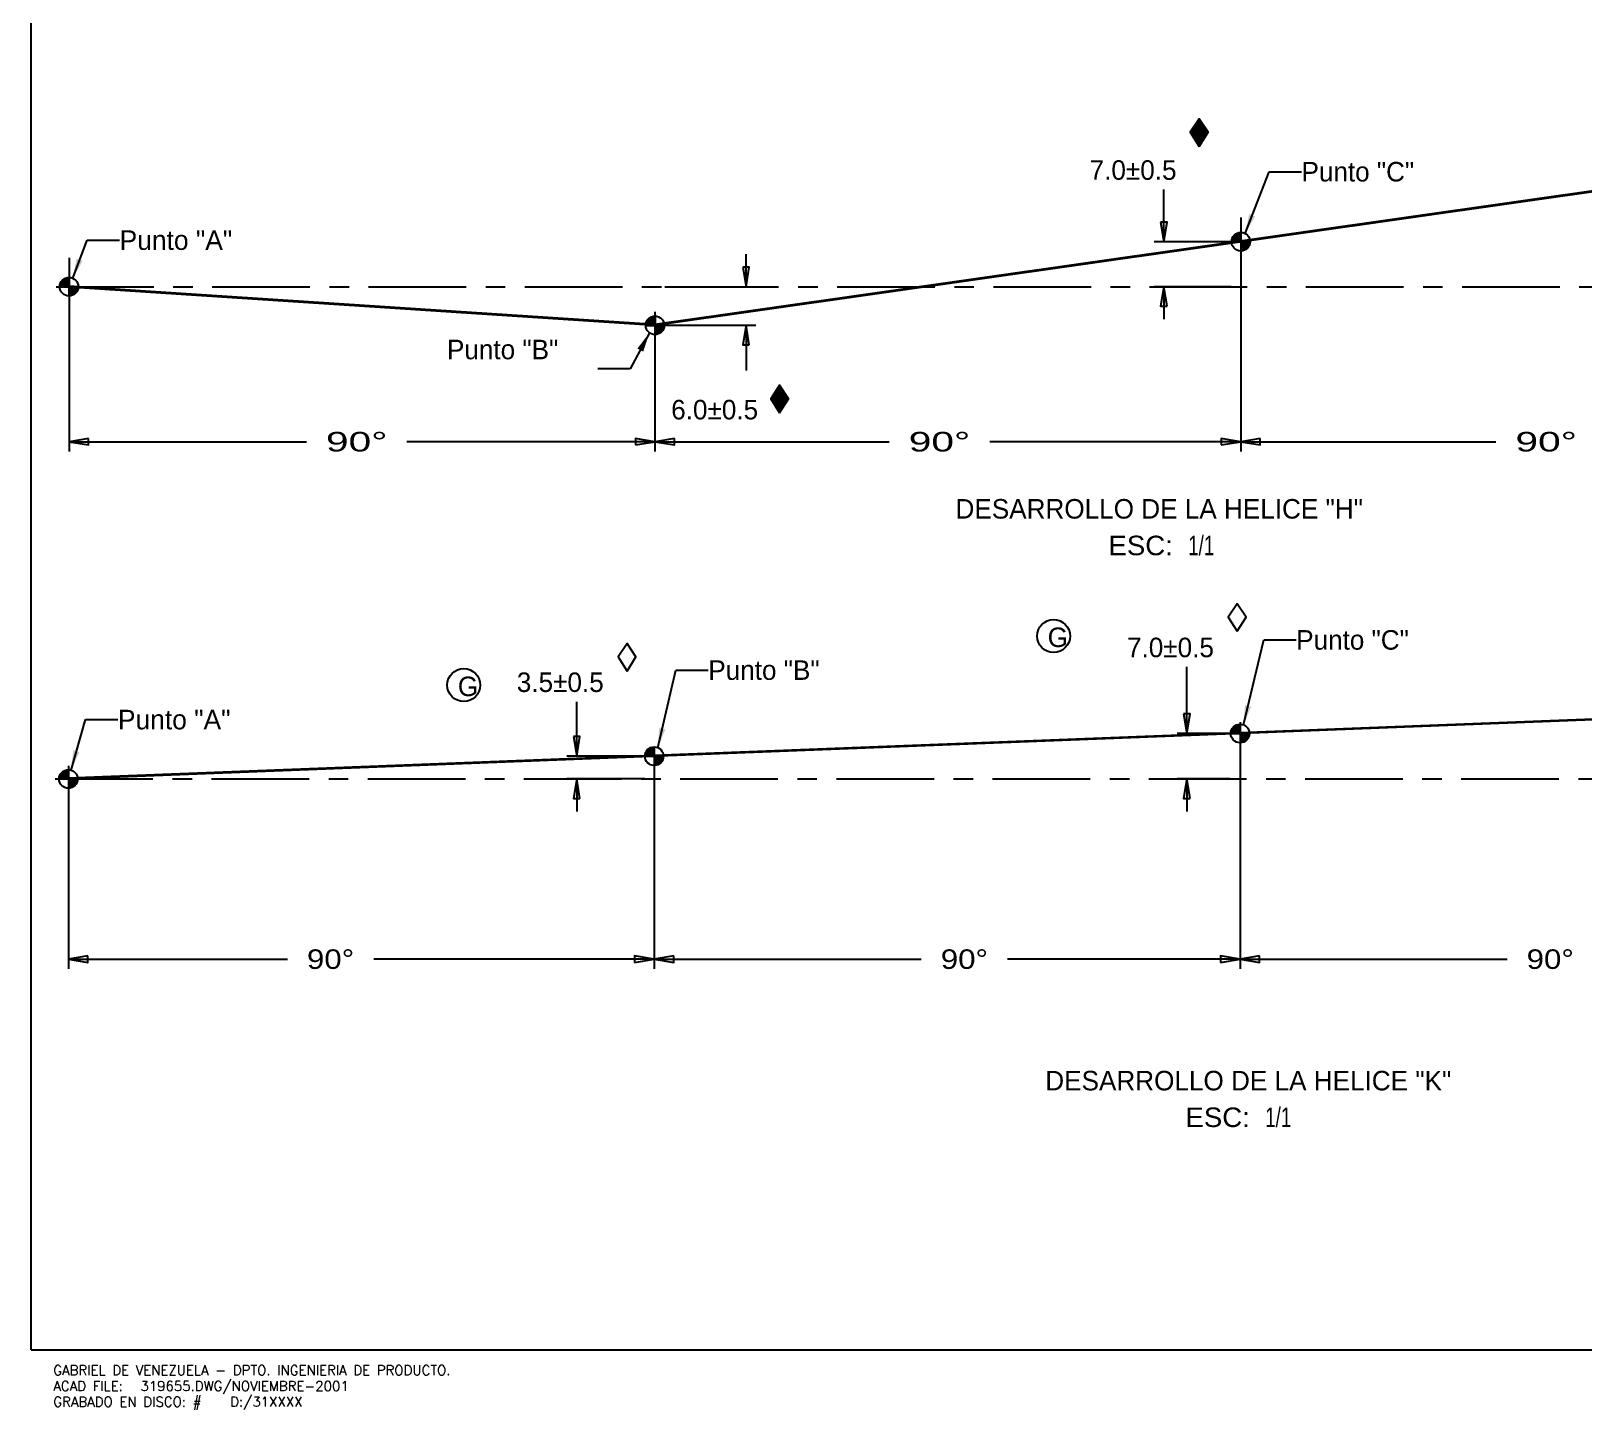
# Model space of a CAD drawing. Extents: x 0 to 594, y -9 to 420.
# Drawn here: x 0 to 238.6, y -9.2 to 202.6 of the extents above; entities that cross this region are included whole.
import ezdxf
from ezdxf.enums import TextEntityAlignment as Align

# ---------------------------------------------------------------- set-up
doc = ezdxf.new("R2010")
doc.units = 0
doc.header["$LTSCALE"] = 40
doc.header["$MEASUREMENT"] = 0
doc.linetypes.add('CENTER', pattern=[0.6, 0.375, -0.075, 0.075, -0.075])
doc.layers.get('0').update_dxf_attribs({"linetype": 'CONTINUOUS'})
doc.layers.add('DEFAULT_1', color=7, linetype='CENTER')
doc.styles.add('ROMANS', font='romans', dxfattribs={"height": 2})
doc.styles.add('TEXTSTYLE_0', font='txt', dxfattribs={"width": 0.8})

msp = doc.modelspace()

# ---------------------------------------------------------------- hatches: boundary and pattern name
h = msp.add_hatch()
h.set_pattern_fill('ANSI31', color=256, style=0)
h.set_pattern_definition([(45, (-284.6369, 110.2796), (-0.088388348, 0.088388348), [])])
h.paths.add_polyline_path([(180.8134, 187.0257), (179.4453, 189.0896), (178.0773, 187.0257), (179.4453, 184.845)])
h = msp.add_hatch()
h.set_pattern_fill('ANSI31', color=256, style=0)
h.set_pattern_definition([(45, (-349.09182, 69.34698), (-0.088388348, 0.088388348), [])])
h.paths.add_polyline_path([(116.3585, 146.0931), (114.9904, 148.157), (113.6224, 146.0931), (114.9904, 143.9124)])

# ---------------------------------------------------------------- linework, layer by layer
at = {"color": 7, "linetype": 'Continuous'}
for p, q in [((0, 0), (0, 420)), ((275.8434, 183.1715), (95.8417, 157.4762)), ((95.8455, 157.3758), (275.8455, 183.0708)), ((184.416, 170.2175), (187.2742, 170.2247)), ((184.5054, 170.7141), (184.5054, 170.2177)), ((184.5947, 170.9087), (184.5947, 170.2179)), ((184.684, 171.0499), (184.684, 170.2181)), ((184.7733, 171.162), (184.7733, 170.2184)), ((184.8626, 171.2546), (184.8626, 170.2186)), ((184.952, 171.3324), (184.952, 170.2188)), ((185.0413, 171.3983), (185.0413, 170.219)), ((185.1306, 171.4544), (185.1306, 170.2193)), ((185.2199, 171.5018), (185.2199, 170.2195)), ((185.3092, 171.5416), (185.3092, 170.2197)), ((185.3985, 171.5743), (185.3985, 170.2199)), ((185.4878, 171.6005), (185.4878, 170.2202)), ((185.5772, 171.6205), (185.5772, 170.2204)), ((185.6665, 171.6346), (185.6665, 170.2206)), ((185.7558, 171.643), (185.7558, 170.2208)), ((185.8451, 171.6458), (185.8451, 168.7877)), ((185.9344, 170.2213), (185.9344, 168.7905)), ((186.0237, 170.2215), (186.0237, 168.7989)), ((186.1131, 170.2217), (186.1131, 168.813)), ((186.2024, 170.222), (186.2024, 168.8331)), ((186.2917, 170.2222), (186.2917, 168.8592)), ((186.381, 170.2224), (186.381, 168.892)), ((186.4703, 170.2226), (186.4703, 168.9317)), ((186.5596, 170.2229), (186.5596, 168.9791)), ((186.6489, 170.2231), (186.6489, 169.0352)), ((186.7383, 170.2233), (186.7383, 169.1012)), ((186.8276, 170.2235), (186.8276, 169.179)), ((186.9169, 170.2238), (186.9169, 169.2715)), ((187.0062, 170.224), (187.0062, 169.3836)), ((187.0955, 170.2242), (187.0955, 169.5249)), ((187.1848, 170.2245), (187.1848, 169.7194)), ((5.292, 164.6265), (5.292, 163.3047)), ((5.3813, 164.6592), (5.3813, 163.3049)), ((5.4707, 164.6854), (5.4707, 163.3051)), ((5.56, 164.7054), (5.56, 163.3053)), ((5.6493, 164.7196), (5.6493, 163.3056)), ((5.7386, 164.728), (5.7386, 163.3058)), ((5.8279, 164.7308), (5.8279, 161.8726)), ((4.3988, 163.3024), (7.257, 163.3096)), ((4.4882, 163.7991), (4.4882, 163.3026)), ((4.5775, 163.9936), (4.5775, 163.3029)), ((4.6668, 164.1348), (4.6668, 163.3031)), ((4.7561, 164.247), (4.7561, 163.3033)), ((4.8454, 164.3395), (4.8454, 163.3035)), ((4.9348, 164.4173), (4.9348, 163.3038)), ((5.0241, 164.4833), (5.0241, 163.304)), ((5.1134, 164.5393), (5.1134, 163.3042)), ((5.2027, 164.5868), (5.2027, 163.3044)), ((5.8521, 163.3996), (5.8455, 163.2998)), ((5.8455, 163.2998), (95.8455, 157.3758)), ((95.8417, 157.4762), (5.8521, 163.3996)), ((5.9172, 163.3062), (5.9172, 161.8754)), ((6.0065, 163.3065), (6.0065, 161.8838)), ((6.0959, 163.3067), (6.0959, 161.898)), ((6.1852, 163.3069), (6.1852, 161.918)), ((6.2745, 163.3071), (6.2745, 161.9442)), ((6.3638, 163.3074), (6.3638, 161.9769)), ((6.4531, 163.3076), (6.4531, 162.0166)), ((6.5424, 163.3078), (6.5424, 162.0641)), ((6.6318, 163.308), (6.6318, 162.1201)), ((6.7211, 163.3083), (6.7211, 162.1861)), ((6.8104, 163.3085), (6.8104, 162.2639)), ((6.8997, 163.3087), (6.8997, 162.3564)), ((6.989, 163.309), (6.989, 162.4686)), ((7.0783, 163.3092), (7.0783, 162.6098)), ((7.1676, 163.3094), (7.1676, 162.8043)), ((94.5144, 157.8583), (94.5144, 157.3618)), ((94.6037, 158.0528), (94.6037, 157.3621)), ((94.693, 158.194), (94.693, 157.3623)), ((94.7823, 158.3062), (94.7823, 157.3625)), ((94.8716, 158.3987), (94.8716, 157.3627)), ((94.9609, 158.4765), (94.9609, 157.363)), ((95.0503, 158.5425), (95.0503, 157.3632)), ((95.1396, 158.5985), (95.1396, 157.3634)), ((95.2289, 158.646), (95.2289, 157.3636)), ((95.3182, 158.6857), (95.3182, 157.3639)), ((95.4075, 158.7184), (95.4075, 157.3641)), ((95.4968, 158.7446), (95.4968, 157.3643)), ((95.5862, 158.7646), (95.5862, 157.3645)), ((95.6755, 158.7788), (95.6755, 157.3648)), ((95.7648, 158.7872), (95.7648, 157.365)), ((95.8541, 158.79), (95.8541, 155.9318)), ((94.425, 157.3616), (97.2832, 157.3688)), ((95.9434, 157.3654), (95.9434, 155.9346)), ((96.0327, 157.3657), (96.0327, 155.943)), ((96.122, 157.3659), (96.122, 155.9572)), ((96.2114, 157.3661), (96.2114, 155.9772)), ((96.3007, 157.3663), (96.3007, 156.0034)), ((96.39, 157.3666), (96.39, 156.0361)), ((96.4793, 157.3668), (96.4793, 156.0758)), ((96.5686, 157.367), (96.5686, 156.1233)), ((96.6579, 157.3672), (96.6579, 156.1793)), ((96.7472, 157.3675), (96.7472, 156.2453)), ((96.8366, 157.3677), (96.8366, 156.3231)), ((96.9259, 157.3679), (96.9259, 156.4156)), ((97.0152, 157.3681), (97.0152, 156.5278)), ((97.1045, 157.3684), (97.1045, 156.669)), ((97.1938, 157.3686), (97.1938, 156.8635)), ((275.7268, 98.2899), (5.7248, 87.7899)), ((5.7287, 87.6899), (275.7287, 98.1899)), ((184.5731, 95.5128), (184.5731, 94.681)), ((184.6625, 95.6249), (184.6625, 94.6813)), ((184.7518, 95.7175), (184.7518, 94.6815)), ((184.8411, 95.7953), (184.8411, 94.6817)), ((184.9304, 95.8612), (184.9304, 94.682)), ((185.0197, 95.9173), (185.0197, 94.6822)), ((185.109, 95.9647), (185.109, 94.6824)), ((185.1983, 96.0045), (185.1983, 94.6826)), ((185.2877, 96.0372), (185.2877, 94.6829)), ((185.377, 96.0634), (185.377, 94.6831)), ((185.4663, 96.0834), (185.4663, 94.6833)), ((185.5556, 96.0975), (185.5556, 94.6835)), ((185.6449, 96.106), (185.6449, 94.6838)), ((185.7342, 96.1087), (185.7342, 93.2506)), ((184.3052, 94.6804), (187.1633, 94.6876)), ((184.3945, 95.1771), (184.3945, 94.6806)), ((184.4838, 95.3716), (184.4838, 94.6808)), ((185.8236, 94.6842), (185.8236, 93.2534)), ((185.9129, 94.6844), (185.9129, 93.2618)), ((186.0022, 94.6847), (186.0022, 93.2759)), ((186.0915, 94.6849), (186.0915, 93.296)), ((186.1808, 94.6851), (186.1808, 93.3222)), ((186.2701, 94.6853), (186.2701, 93.3549)), ((186.3594, 94.6856), (186.3594, 93.3946)), ((186.4488, 94.6858), (186.4488, 93.442)), ((186.5381, 94.686), (186.5381, 93.4981)), ((186.6274, 94.6862), (186.6274, 93.5641)), ((186.7167, 94.6865), (186.7167, 93.6419)), ((186.806, 94.6867), (186.806, 93.7344)), ((186.8953, 94.6869), (186.8953, 93.8465)), ((186.9847, 94.6871), (186.9847, 93.9878)), ((187.074, 94.6874), (187.074, 94.1823)), ((94.3016, 91.1845), (97.1597, 91.1917)), ((94.3909, 91.6811), (94.3909, 91.1847)), ((94.4803, 91.8757), (94.4803, 91.1849)), ((94.5696, 92.0169), (94.5696, 91.1851)), ((94.6589, 92.129), (94.6589, 91.1854)), ((94.7482, 92.2216), (94.7482, 91.1856)), ((94.8375, 92.2993), (94.8375, 91.1858)), ((94.9268, 92.3653), (94.9268, 91.186)), ((95.0161, 92.4214), (95.0161, 91.1863)), ((95.1055, 92.4688), (95.1055, 91.1865)), ((95.1948, 92.5086), (95.1948, 91.1867)), ((95.2841, 92.5413), (95.2841, 91.1869)), ((95.3734, 92.5675), (95.3734, 91.1872)), ((95.4627, 92.5875), (95.4627, 91.1874)), ((95.552, 92.6016), (95.552, 91.1876)), ((95.6414, 92.61), (95.6414, 91.1878)), ((95.7307, 92.6128), (95.7307, 89.7547)), ((95.82, 91.1883), (95.82, 89.7575)), ((95.9093, 91.1885), (95.9093, 89.7659)), ((95.9986, 91.1887), (95.9986, 89.78)), ((96.0879, 91.189), (96.0879, 89.8)), ((96.1772, 91.1892), (96.1772, 89.8262)), ((96.2666, 91.1894), (96.2666, 89.859)), ((96.3559, 91.1896), (96.3559, 89.8987)), ((96.4452, 91.1899), (96.4452, 89.9461)), ((96.5345, 91.1901), (96.5345, 90.0022)), ((96.6238, 91.1903), (96.6238, 90.0682)), ((96.7131, 91.1905), (96.7131, 90.146)), ((96.8025, 91.1908), (96.8025, 90.2385)), ((96.8918, 91.191), (96.8918, 90.3506)), ((96.9811, 91.1912), (96.9811, 90.4918)), ((97.0704, 91.1914), (97.0704, 90.6864)), ((4.4762, 88.3846), (4.4762, 87.6939)), ((4.5655, 88.5259), (4.5655, 87.6941)), ((4.6548, 88.638), (4.6548, 87.6943)), ((4.7442, 88.7305), (4.7442, 87.6945)), ((4.8335, 88.8083), (4.8335, 87.6948)), ((4.9228, 88.8743), (4.9228, 87.695)), ((5.0121, 88.9303), (5.0121, 87.6952)), ((5.1014, 88.9778), (5.1014, 87.6955)), ((5.1907, 89.0175), (5.1907, 87.6957)), ((5.28, 89.0502), (5.28, 87.6959)), ((5.3694, 89.0764), (5.3694, 87.6961)), ((5.4587, 89.0965), (5.4587, 87.6964)), ((5.548, 89.1106), (5.548, 87.6966)), ((5.6373, 89.119), (5.6373, 87.6968)), ((5.7266, 89.1218), (5.7266, 86.2636)), ((4.2975, 87.6934), (7.1557, 87.7006)), ((4.3869, 88.1901), (4.3869, 87.6936)), ((5.7248, 87.7899), (5.7287, 87.6899)), ((5.8159, 87.6973), (5.8159, 86.2664)), ((5.9053, 87.6975), (5.9053, 86.2748)), ((5.9946, 87.6977), (5.9946, 86.289)), ((6.0839, 87.6979), (6.0839, 86.309)), ((6.1732, 87.6982), (6.1732, 86.3352)), ((6.2625, 87.6984), (6.2625, 86.3679)), ((6.3518, 87.6986), (6.3518, 86.4077)), ((6.4411, 87.6988), (6.4411, 86.4551)), ((6.5305, 87.6991), (6.5305, 86.5111)), ((6.6198, 87.6993), (6.6198, 86.5771)), ((6.7091, 87.6995), (6.7091, 86.6549)), ((6.7984, 87.6997), (6.7984, 86.7474)), ((6.8877, 87.7), (6.8877, 86.8596)), ((6.977, 87.7002), (6.977, 87.0008)), ((7.0664, 87.7004), (7.0664, 87.1953)), ((0, 0), (594, 0))]:
    msp.add_line(p, q, dxfattribs=at)
at = {"color": 6, "linetype": 'Continuous'}
for p, q in [((186.5173, 171.4779), (190.1799, 180.9713)), ((190.1799, 180.9713), (195.1799, 180.9713)), ((174.0224, 170.2228), (174.0224, 178.2248)), ((185.8455, 173.943), (185.8455, 137.9985)), ((6.3943, 164.6138), (8.6056, 170.4599)), ((8.6056, 170.4599), (13.6056, 170.4599)), ((184.3455, 170.2228), (172.5224, 170.2228)), ((5.8455, 167.753), (5.8455, 137.9985)), ((109.8433, 163.2998), (109.8433, 168.2998)), ((185.8455, 168.7228), (185.8455, 137.9985)), ((174.0224, 163.2998), (174.0224, 158.2998)), ((95.8455, 159.4522), (95.8455, 137.9985)), ((94.9917, 156.2214), (92.0609, 150.6691)), ((95.8455, 155.8758), (95.8455, 137.9985)), ((97.3455, 157.3758), (111.3433, 157.3758)), ((109.8433, 157.3758), (109.8433, 150.4215)), ((92.0609, 150.6691), (87.0609, 150.6691)), ((5.8455, 139.4985), (42.3023, 139.4985)), ((95.8455, 139.4985), (57.7523, 139.4985)), ((95.8455, 139.4985), (131.8361, 139.4985)), ((185.8455, 139.4985), (147.2861, 139.4985)), ((185.8455, 139.4985), (225.0393, 139.4985)), ((186.273, 96.0033), (189.3635, 109.0522)), ((189.3635, 109.0522), (194.3635, 109.0522)), ((96.3005, 92.4943), (99.0449, 104.4113)), ((99.0449, 104.4113), (104.0449, 104.4113)), ((177.5684, 94.6899), (177.5684, 104.8914)), ((83.8249, 91.1899), (83.8249, 99.5524)), ((6.1365, 89.0618), (8.3425, 96.8126)), ((8.3425, 96.8126), (13.3425, 96.8126)), ((185.7287, 96.4271), (185.7287, 58.5118)), ((185.7287, 93.1899), (185.7287, 58.5118)), ((94.2287, 91.1899), (82.3249, 91.1899)), ((95.7287, 92.5164), (95.7287, 58.5118)), ((5.7287, 89.6899), (5.7287, 58.5118)), ((95.7287, 89.6899), (95.7287, 58.5118)), ((83.8249, 87.6899), (83.8249, 82.6899)), ((177.5684, 87.6899), (177.5684, 82.6899)), ((5.7287, 60.0118), (39.3865, 60.0118)), ((95.7287, 60.0118), (52.6365, 60.0118)), ((95.7287, 60.0118), (136.7606, 60.0118)), ((185.7287, 60.0118), (150.0106, 60.0118)), ((185.7287, 60.0118), (226.7579, 60.0118))]:
    msp.add_line(p, q, dxfattribs=at)
at = {"color": 2, "linetype": 'Continuous'}
for p, q in [((97.3455, 163.2998), (111.3433, 163.2998)), ((184.3455, 163.2998), (172.5224, 163.2998)), ((184.2287, 94.6899), (176.0684, 94.6899)), ((94.2287, 87.6899), (82.3249, 87.6899)), ((184.2287, 87.6899), (176.0684, 87.6899))]:
    msp.add_line(p, q, dxfattribs=at)
for points in [[(179.4453, 184.845), (180.8134, 187.0257), (179.4453, 189.0896), (178.0773, 187.0257)], [(114.9904, 143.9124), (116.3585, 146.0931), (114.9904, 148.157), (113.6224, 146.0931)], [(185.2777, 110.3673), (186.6457, 112.548), (185.2777, 114.612), (183.9096, 112.548)], [(91.5538, 104.2594), (92.9219, 106.44), (91.5538, 108.504), (90.1858, 106.44)]]:
    msp.add_lwpolyline(points, close=True)
at = {"color": 6, "linetype": 'Continuous'}
for points in [[(173.5224, 173.2228), (174.0224, 170.2228), (174.5224, 173.2228), (173.5224, 173.2228)], [(109.3433, 166.2998), (109.8433, 163.2998), (110.3433, 166.2998), (109.3433, 166.2998)], [(174.5224, 160.2998), (174.0224, 163.2998), (173.5224, 160.2998), (174.5224, 160.2998)], [(110.3433, 154.3758), (109.8433, 157.3758), (109.3433, 154.3758), (110.3433, 154.3758)], [(8.8455, 139.9985), (5.8455, 139.4985), (8.8455, 138.9985), (8.8455, 139.9985)], [(92.8455, 138.9985), (95.8455, 139.4985), (92.8455, 139.9985), (92.8455, 138.9985)], [(98.8455, 139.9985), (95.8455, 139.4985), (98.8455, 138.9985), (98.8455, 139.9985)], [(182.8455, 138.9985), (185.8455, 139.4985), (182.8455, 139.9985), (182.8455, 138.9985)], [(188.8455, 139.9985), (185.8455, 139.4985), (188.8455, 138.9985), (188.8455, 139.9985)], [(177.0684, 97.6899), (177.5684, 94.6899), (178.0684, 97.6899), (177.0684, 97.6899)], [(83.3249, 94.1899), (83.8249, 91.1899), (84.3249, 94.1899), (83.3249, 94.1899)], [(84.3249, 84.6899), (83.8249, 87.6899), (83.3249, 84.6899), (84.3249, 84.6899)], [(178.0684, 84.6899), (177.5684, 87.6899), (177.0684, 84.6899), (178.0684, 84.6899)], [(8.7287, 60.5118), (5.7287, 60.0118), (8.7287, 59.5118), (8.7287, 60.5118)], [(92.7287, 59.5118), (95.7287, 60.0118), (92.7287, 60.5118), (92.7287, 59.5118)], [(98.7287, 60.5118), (95.7287, 60.0118), (98.7287, 59.5118), (98.7287, 60.5118)], [(182.7287, 59.5118), (185.7287, 60.0118), (182.7287, 60.5118), (182.7287, 59.5118)], [(188.7287, 60.5118), (185.7287, 60.0118), (188.7287, 59.5118), (188.7287, 60.5118)]]:
    msp.add_lwpolyline(points, dxfattribs=at)
at = {"color": 7, "linetype": 'Continuous'}
for centre in [(185.8451, 170.2168), (5.8279, 163.3017), (95.8541, 157.3609), (185.7342, 94.6797), (95.7307, 91.1838), (5.7266, 87.6927)]:
    msp.add_circle(centre, 1.4291, dxfattribs=at)
for centre in [(157.091, 109.6474), (66.4725, 102.1128)]:
    msp.add_circle(centre, 2.5288)
at = {"color": 6, "linetype": 'Continuous'}
for points in [[(186.5173, 171.4779), (187.1306, 174.4568), (188.0636, 174.0968)], [(6.3943, 164.6138), (6.988, 167.5966), (7.9233, 167.2428)], [(94.9917, 156.2214), (94.0334, 153.3349), (93.1491, 153.8017)], [(186.273, 96.0033), (186.4778, 99.0378), (187.4509, 98.8073)], [(96.3005, 92.4943), (96.4865, 95.53), (97.461, 95.3056)], [(6.1365, 89.0618), (6.4768, 92.084), (7.4386, 91.8103)]]:
    msp.add_solid(points, dxfattribs=at)
at = {"layer": 'DEFAULT_1', "color": 0, "linetype": 'CENTER'}
for p, q in [((3.8455, 163.2998), (367.8606, 163.2998)), ((3.7248, 87.6899), (362.2287, 87.6899))]:
    msp.add_line(p, q, dxfattribs=at)

# ---------------------------------------------------------------- texts
at = {"color": 0, "linetype": 'Continuous', "style": 'TEXTSTYLE_0'}
for s, p in [('7.0%%P0.5', (169.2974, 181.2248)), ('6.0%%P0.5', (105.0183, 144.4215)), ('7.0%%P0.5', (175.0434, 107.8914)), ('3.5%%P0.5', (81.2999, 102.5524))]:
    msp.add_text(s, height=3, dxfattribs=at).set_placement(p, align=Align.MIDDLE)
for s, width, p, p2 in [('Punto "C"', 0.720833, (195.1799, 179.4713), (212.4799, 179.4713)), ('Punto "A"', 0.720833, (13.6056, 168.9599), (30.9056, 168.9599)), ('Punto "B"', 0.7125, (63.8972, 152.16), (80.9972, 152.16)), ('90%%D', 1.453846, (45.3023, 137.9985), (54.7523, 137.9985)), ('90%%D', 1.453846, (134.8361, 137.9985), (144.2861, 137.9985)), ('90%%d', 1.453846, (228.0393, 137.9985), (237.4893, 137.9985)), ('Punto "C"', 0.720833, (194.3635, 107.5522), (211.6635, 107.5522)), ('Punto "B"', 0.7125, (104.0449, 102.9113), (121.1449, 102.9113)), ('Punto "A"', 0.720833, (13.3425, 95.3126), (30.6425, 95.3126)), ('90%%D', 1.115385, (42.3865, 58.5118), (49.6365, 58.5118)), ('90%%D', 1.115385, (139.7606, 58.5118), (147.0106, 58.5118)), ('90%%D', 1.115385, (229.7579, 58.5118), (237.0079, 58.5118))]:
    msp.add_text(s, height=3, dxfattribs=dict(at, width=width)).set_placement(p, p2, align=Align.FIT)
at = {"color": 5, "linetype": 'Continuous', "style": 'TEXTSTYLE_0'}
for s, p in [('DESARROLLO DE LA HELICE "H"', (173.3154, 129.1879)), ('DESARROLLO DE LA HELICE "K"', (186.9969, 41.3505))]:
    msp.add_text(s, height=3, dxfattribs=at).set_placement(p, align=Align.MIDDLE)
for s, width, p, p2 in [('ESC:  ', 0.765625, (165.5158, 122.0581), (177.7658, 122.0581)), ('1/1', 0.666667, (177.7658, 122.0581), (181.7658, 122.0581)), ('ESC:  ', 0.765625, (177.3429, 34.2207), (189.5929, 34.2207)), ('1/1', 0.666667, (189.5929, 34.2207), (193.5929, 34.2207))]:
    msp.add_text(s, height=3, dxfattribs=dict(at, width=width)).set_placement(p, p2, align=Align.FIT)
for p in [(156.182, 107.9512), (65.5635, 100.4166)]:
    msp.add_text('G', height=3).set_placement(p)
at = {"color": 6, "style": 'ROMANS'}
for s, p in [('GABRIEL DE VENEZUELA - DPTO. INGENIERIA DE PRODUCTO.', (3.4227, -3.8775)), ('319655.DWG/NOVIEMBRE-2001', (16.7935, -6.3118)), ('ACAD FILE:', (3.4227, -6.3061)), ('GRABADO EN DISCO: #', (3.4227, -8.7347)), ('D:/31XXXX', (30.5866, -8.7193))]:
    msp.add_text(s, height=1.5, dxfattribs=at).set_placement(p)
at = {"insert": (28.5695, 45.4855), "char_height": 1, "width": 88.682591, "attachment_point": 1}
msp.add_mtext('^I', dxfattribs=at)

doc.saveas('drawing.dxf')
